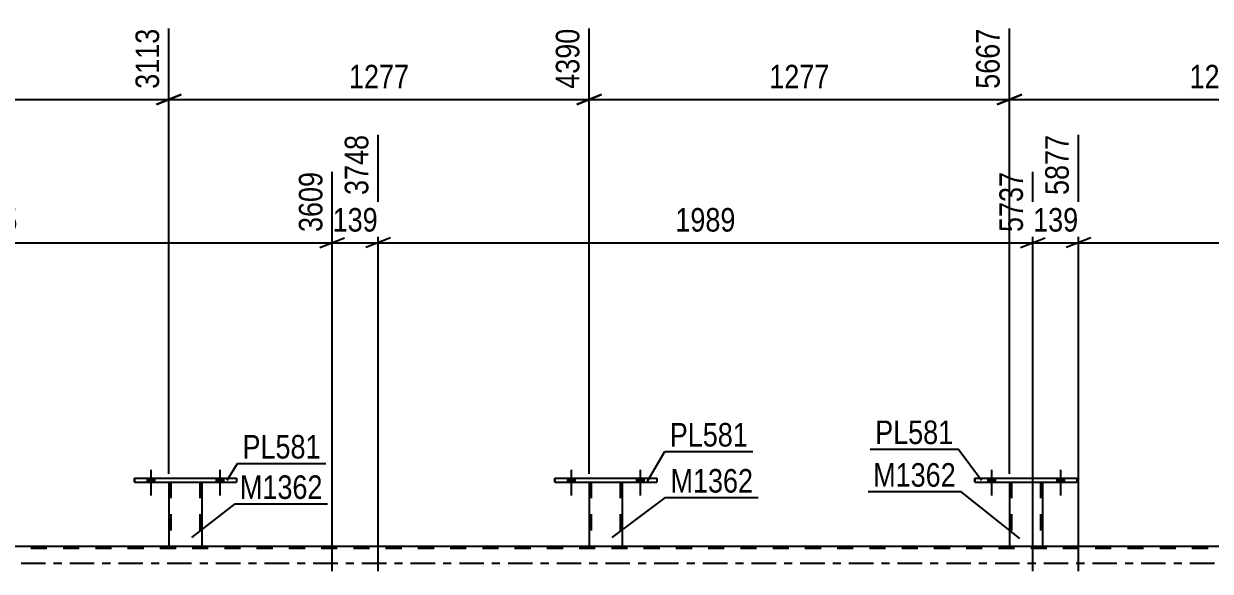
# Model space of a CAD drawing. Header units: millimetres. Extents: x 0 to 841, y 0 to 594.
# Drawn here: x 161 to 305.2, y 432.6 to 499.1 of the extents above; entities that cross this region are included whole.
import ezdxf

# ---------------------------------------------------------------- set-up
doc = ezdxf.new("R2010")
doc.units = ezdxf.units.MM
doc.linetypes.add('DXK_LINE_DOT2', pattern=[3.9198, 1.9599, -1.9599])
doc.linetypes.add('DXK_LINE_DOT3', pattern=[5.9187, 2.979, -0.9799, 0.9799, -0.9799])
doc.styles.add('Arial Narrow', font='ARIALN.TTF', dxfattribs={"height": 0.2})

# ---------------------------------------------------------------- blocks, each defined once
blk = doc.blocks.new('Part-103654073-3396 - 3325')
at = {"color": 2, "linetype": 'Continuous'}
for p, q in [((225.55, 443.42), (225.55, 443.9)), ((225.55, 443.9), (225.55, 443.9)), ((225.55, 443.9), (237.95, 443.9)), ((225.55, 443.42), (225.55, 443.42)), ((225.55, 443.42), (237.95, 443.42)), ((237.95, 443.9), (237.95, 443.42))]:
    blk.add_line(p, q, dxfattribs=at)
at = {"color": 7, "linetype": 'DXK_LINE_DOT2'}
for p, q in [((225.55, 443.9), (225.55, 443.42)), ((225.55, 443.9), (225.55, 443.9)), ((225.55, 443.42), (225.55, 443.42)), ((237.95, 443.9), (237.95, 443.42))]:
    blk.add_line(p, q, dxfattribs=at)
blk = doc.blocks.new('Bolt-103654073-3328 - 3325')
at = {"linetype": 'Continuous'}
for points in [[(176.03, 443.42), (176.91, 443.42), (176.91, 443.9), (176.03, 443.9)], [(184.43, 443.42), (185.31, 443.42), (185.31, 443.9), (184.43, 443.9)]]:
    blk.add_hatch(color=1, dxfattribs=at).paths.add_polyline_path(points)
at = {"color": 1, "linetype": 'Continuous'}
for p, q in [((176.47, 444.9), (176.47, 441.78)), ((184.87, 444.9), (184.87, 441.78)), ((176.03, 443.9), (176.03, 443.42)), ((176.91, 443.9), (176.91, 443.42)), ((184.43, 443.9), (184.43, 443.42)), ((185.31, 443.9), (185.31, 443.42))]:
    blk.add_line(p, q, dxfattribs=at)
blk = doc.blocks.new('Bolt-103654073-3327 - 3325')
at = {"linetype": 'Continuous'}
for points in [[(227.11, 443.42), (227.99, 443.42), (227.99, 443.9), (227.11, 443.9)], [(235.51, 443.42), (236.39, 443.42), (236.39, 443.9), (235.51, 443.9)]]:
    blk.add_hatch(color=1, dxfattribs=at).paths.add_polyline_path(points)
at = {"color": 1, "linetype": 'Continuous'}
for p, q in [((227.55, 444.9), (227.55, 441.78)), ((235.95, 444.9), (235.95, 441.78)), ((227.11, 443.9), (227.11, 443.42)), ((227.99, 443.9), (227.99, 443.42)), ((235.51, 443.9), (235.51, 443.42)), ((236.39, 443.9), (236.39, 443.42))]:
    blk.add_line(p, q, dxfattribs=at)
blk = doc.blocks.new('Bolt-103654073-3329 - 3325')
at = {"linetype": 'Continuous'}
for points in [[(176.03, 443.42), (176.91, 443.42), (176.91, 443.9), (176.03, 443.9)], [(184.43, 443.42), (185.31, 443.42), (185.31, 443.9), (184.43, 443.9)]]:
    blk.add_hatch(color=1, dxfattribs=at).paths.add_polyline_path(points)
at = {"color": 1, "linetype": 'Continuous'}
for p, q in [((176.47, 444.9), (176.47, 441.78)), ((184.87, 444.9), (184.87, 441.78)), ((176.03, 443.9), (176.03, 443.42)), ((176.91, 443.9), (176.91, 443.42)), ((184.43, 443.9), (184.43, 443.42)), ((185.31, 443.9), (185.31, 443.42))]:
    blk.add_line(p, q, dxfattribs=at)
blk = doc.blocks.new('Bolt-103654073-3336 - 3325')
at = {"linetype": 'Continuous'}
for points in [[(278.19, 443.42), (279.07, 443.42), (279.07, 443.9), (278.19, 443.9)], [(286.59, 443.42), (287.47, 443.42), (287.47, 443.9), (286.59, 443.9)]]:
    blk.add_hatch(color=1, dxfattribs=at).paths.add_polyline_path(points)
at = {"color": 1, "linetype": 'Continuous'}
for p, q in [((278.63, 444.9), (278.63, 441.78)), ((287.03, 444.9), (287.03, 441.78)), ((278.19, 443.9), (278.19, 443.42)), ((279.07, 443.9), (279.07, 443.42)), ((286.59, 443.9), (286.59, 443.42)), ((287.47, 443.9), (287.47, 443.42))]:
    blk.add_line(p, q, dxfattribs=at)
blk = doc.blocks.new('Part-103654073-3401 - 3325')
at = {"color": 2, "linetype": 'Continuous'}
for p, q in [((178.67, 443.42), (178.67, 435.58)), ((182.67, 443.42), (182.67, 435.58)), ((182.63, 435.58), (178.67, 435.58)), ((182.67, 435.58), (182.63, 435.58))]:
    blk.add_line(p, q, dxfattribs=at)
at = {"color": 7, "linetype": 'DXK_LINE_DOT2'}
for p, q in [((178.67, 443.42), (182.67, 443.42)), ((178.67, 443.42), (178.67, 443.42)), ((178.67, 443.42), (178.67, 443.42)), ((178.91, 443.42), (178.91, 435.58)), ((182.43, 443.42), (182.43, 435.58)), ((182.67, 443.42), (182.67, 443.42)), ((182.67, 443.42), (182.67, 443.42)), ((182.41, 435.58), (182.43, 435.58))]:
    blk.add_line(p, q, dxfattribs=at)
blk = doc.blocks.new('Bolt-103654073-3337 - 3325')
at = {"linetype": 'Continuous'}
for points in [[(278.19, 443.42), (279.07, 443.42), (279.07, 443.9), (278.19, 443.9)], [(286.59, 443.42), (287.47, 443.42), (287.47, 443.9), (286.59, 443.9)]]:
    blk.add_hatch(color=1, dxfattribs=at).paths.add_polyline_path(points)
at = {"color": 1, "linetype": 'Continuous'}
for p, q in [((278.63, 444.9), (278.63, 441.78)), ((287.03, 444.9), (287.03, 441.78)), ((278.19, 443.9), (278.19, 443.42)), ((279.07, 443.9), (279.07, 443.42)), ((286.59, 443.9), (286.59, 443.42)), ((287.47, 443.9), (287.47, 443.42))]:
    blk.add_line(p, q, dxfattribs=at)
blk = doc.blocks.new('Bolt-103654073-3338 - 3325')
at = {"linetype": 'Continuous'}
for points in [[(227.11, 443.42), (227.99, 443.42), (227.99, 443.9), (227.11, 443.9)], [(235.51, 443.42), (236.39, 443.42), (236.39, 443.9), (235.51, 443.9)]]:
    blk.add_hatch(color=1, dxfattribs=at).paths.add_polyline_path(points)
at = {"color": 1, "linetype": 'Continuous'}
for p, q in [((227.55, 444.9), (227.55, 441.78)), ((235.95, 444.9), (235.95, 441.78)), ((227.11, 443.9), (227.11, 443.42)), ((227.99, 443.9), (227.99, 443.42)), ((235.51, 443.9), (235.51, 443.42)), ((236.39, 443.9), (236.39, 443.42))]:
    blk.add_line(p, q, dxfattribs=at)
blk = doc.blocks.new('Part-103654073-3406 - 3325')
at = {"color": 2, "linetype": 'Continuous'}
for p, q in [((174.47, 443.42), (174.47, 443.9)), ((174.47, 443.9), (174.47, 443.9)), ((174.47, 443.9), (186.87, 443.9)), ((174.47, 443.42), (174.47, 443.42)), ((174.47, 443.42), (186.87, 443.42)), ((186.87, 443.9), (186.87, 443.42))]:
    blk.add_line(p, q, dxfattribs=at)
at = {"color": 7, "linetype": 'DXK_LINE_DOT2'}
for p, q in [((174.47, 443.9), (174.47, 443.42)), ((174.47, 443.9), (174.47, 443.9)), ((174.47, 443.42), (174.47, 443.42)), ((186.87, 443.9), (186.87, 443.42))]:
    blk.add_line(p, q, dxfattribs=at)
blk = doc.blocks.new('Part-103654073-3441 - 3325')
at = {"color": 2, "linetype": 'Continuous'}
for p, q in [((280.83, 443.42), (280.83, 435.58)), ((284.83, 443.42), (284.83, 435.58)), ((284.79, 435.58), (280.83, 435.58)), ((284.83, 435.58), (284.79, 435.58))]:
    blk.add_line(p, q, dxfattribs=at)
at = {"color": 7, "linetype": 'DXK_LINE_DOT2'}
for p, q in [((280.83, 443.42), (284.83, 443.42)), ((280.83, 443.42), (280.83, 443.42)), ((280.83, 443.42), (280.83, 443.42)), ((281.07, 443.42), (281.07, 435.58)), ((284.59, 443.42), (284.59, 435.58)), ((284.83, 443.42), (284.83, 443.42)), ((284.83, 443.42), (284.83, 443.42)), ((284.57, 435.58), (284.59, 435.58))]:
    blk.add_line(p, q, dxfattribs=at)
blk = doc.blocks.new('Part-103654073-3386 - 3325')
at = {"color": 2, "linetype": 'Continuous'}
for p, q in [((276.63, 443.42), (276.63, 443.9)), ((276.63, 443.9), (276.63, 443.9)), ((276.63, 443.9), (289.03, 443.9)), ((276.63, 443.42), (276.63, 443.42)), ((276.63, 443.42), (289.03, 443.42)), ((289.03, 443.9), (289.03, 443.42))]:
    blk.add_line(p, q, dxfattribs=at)
at = {"color": 7, "linetype": 'DXK_LINE_DOT2'}
for p, q in [((276.63, 443.9), (276.63, 443.42)), ((276.63, 443.9), (276.63, 443.9)), ((276.63, 443.42), (276.63, 443.42)), ((289.03, 443.9), (289.03, 443.42))]:
    blk.add_line(p, q, dxfattribs=at)
blk = doc.blocks.new('Part-103654073-3391 - 3325')
at = {"color": 2, "linetype": 'Continuous'}
for p, q in [((229.75, 443.42), (229.75, 435.58)), ((233.75, 443.42), (233.75, 435.58)), ((233.71, 435.58), (229.75, 435.58)), ((233.75, 435.58), (233.71, 435.58))]:
    blk.add_line(p, q, dxfattribs=at)
at = {"color": 7, "linetype": 'DXK_LINE_DOT2'}
for p, q in [((229.75, 443.42), (233.75, 443.42)), ((229.75, 443.42), (229.75, 443.42)), ((229.75, 443.42), (229.75, 443.42)), ((229.99, 443.42), (229.99, 435.58)), ((233.51, 443.42), (233.51, 435.58)), ((233.75, 443.42), (233.75, 443.42)), ((233.75, 443.42), (233.75, 443.42)), ((233.49, 435.58), (233.51, 435.58))]:
    blk.add_line(p, q, dxfattribs=at)
blk = doc.blocks.new('Part-103654073-3585 - 3325')
at = {"color": 2, "linetype": 'Continuous'}
for p, q in [((178.67, 435.58), (131.58, 435.58)), ((229.75, 435.58), (182.66, 435.58)), ((280.83, 435.58), (233.75, 435.58)), ((331.91, 435.58), (284.83, 435.58))]:
    blk.add_line(p, q, dxfattribs=at)
at = {"color": 7, "linetype": 'DXK_LINE_DOT2'}
for p, q in [((744.55, 435.58), (178.67, 435.58)), ((182.66, 435.58), (178.67, 435.58)), ((233.75, 435.58), (229.75, 435.58)), ((284.83, 435.58), (280.83, 435.58)), ((747.9, 435.34), (54.16, 435.34))]:
    blk.add_line(p, q, dxfattribs=at)
at = {"color": 7, "linetype": 'DXK_LINE_DOT3'}
blk.add_line((54.16, 433.58), (747.9, 433.58), dxfattribs=at)
blk = doc.blocks.new('StraightDimension-103654073-4217 - 3325')
at = {"color": 7, "linetype": 'Continuous'}
for p, q in [((289.23, 432.58), (289.23, 485.63)), ((368.79, 432.58), (368.79, 481.13)), ((290.73, 473.12), (287.73, 471.92)), ((367.29, 471.92), (370.29, 473.12)), ((289.23, 472.52), (368.79, 472.52))]:
    blk.add_line(p, q, dxfattribs=at)
at = {"color": 0}
blk.add_wipeout([(333.27, 473.27), (333.27, 477.47), (324.75, 477.47), (324.75, 473.27)], dxfattribs=at)
at = {"color": 3, "style": 'Arial Narrow'}
blk.add_text('1989', height=2.863, dxfattribs=at).set_placement((325.35, 473.87))
at = {"color": 0, "linetype": 'Continuous'}
blk.add_wipeout([(368.19, 481.73), (363.99, 481.73), (363.99, 473.22), (368.19, 473.22)], dxfattribs=at)
at = {"color": 3, "linetype": 'Continuous', "style": 'Arial Narrow'}
blk.add_text('7866', height=2.863, rotation=90.0002, dxfattribs=at).set_placement((367.59, 473.82))
blk = doc.blocks.new('StraightDimension-103654073-4633 - 3325')
at = {"color": 7, "linetype": 'Continuous'}
for p, q in [((178.67, 444.42), (178.67, 498.54)), ((229.75, 444.42), (229.75, 498.54)), ((180.17, 490.53), (177.17, 489.33)), ((228.25, 489.33), (231.25, 490.53)), ((178.67, 489.93), (229.75, 489.93))]:
    blk.add_line(p, q, dxfattribs=at)
at = {"color": 0}
blk.add_wipeout([(208.46, 490.68), (208.46, 494.88), (199.95, 494.88), (199.95, 490.68)], dxfattribs=at)
at = {"color": 3, "style": 'Arial Narrow'}
blk.add_text('1277', height=2.863, dxfattribs=at).set_placement((200.55, 491.28))
at = {"color": 0, "linetype": 'Continuous'}
blk.add_wipeout([(229.15, 499.14), (224.95, 499.14), (224.95, 490.63), (229.15, 490.63)], dxfattribs=at)
at = {"color": 3, "linetype": 'Continuous', "style": 'Arial Narrow'}
blk.add_text('4390', height=2.863, rotation=90.0002, dxfattribs=at).set_placement((228.55, 491.23))
blk = doc.blocks.new('StraightDimension-103654073-4643 - 3325')
at = {"color": 7, "linetype": 'Continuous'}
for p, q in [((127.59, 444.42), (127.59, 498.54)), ((178.67, 444.42), (178.67, 498.54)), ((129.09, 490.53), (126.09, 489.33)), ((177.17, 489.33), (180.17, 490.53)), ((127.59, 489.93), (178.67, 489.93))]:
    blk.add_line(p, q, dxfattribs=at)
at = {"color": 0}
blk.add_wipeout([(157.38, 490.68), (157.38, 494.88), (148.87, 494.88), (148.87, 490.68)], dxfattribs=at)
at = {"color": 3, "style": 'Arial Narrow'}
blk.add_text('1277', height=2.863, dxfattribs=at).set_placement((149.47, 491.28))
at = {"color": 0, "linetype": 'Continuous'}
blk.add_wipeout([(178.07, 499.14), (173.87, 499.14), (173.87, 490.63), (178.07, 490.63)], dxfattribs=at)
at = {"color": 3, "linetype": 'Continuous', "style": 'Arial Narrow'}
blk.add_text('3113', height=2.863, rotation=90.0002, dxfattribs=at).set_placement((177.47, 491.23))
blk = doc.blocks.new('StraightDimension-103654073-4623 - 3325')
at = {"color": 7, "linetype": 'Continuous'}
for p, q in [((229.75, 444.42), (229.75, 498.54)), ((280.83, 444.42), (280.83, 498.54)), ((231.25, 490.53), (228.25, 489.33)), ((279.33, 489.33), (282.33, 490.53)), ((229.75, 489.93), (280.83, 489.93))]:
    blk.add_line(p, q, dxfattribs=at)
at = {"color": 0}
blk.add_wipeout([(259.54, 490.68), (259.54, 494.88), (251.03, 494.88), (251.03, 490.68)], dxfattribs=at)
at = {"color": 3, "style": 'Arial Narrow'}
blk.add_text('1277', height=2.863, dxfattribs=at).set_placement((251.63, 491.28))
at = {"color": 0, "linetype": 'Continuous'}
blk.add_wipeout([(280.23, 499.14), (276.03, 499.14), (276.03, 490.63), (280.23, 490.63)], dxfattribs=at)
at = {"color": 3, "linetype": 'Continuous', "style": 'Arial Narrow'}
blk.add_text('5667', height=2.863, rotation=90.0002, dxfattribs=at).set_placement((279.63, 491.23))
blk = doc.blocks.new('StraightDimension-103654073-4179 - 3325')
at = {"color": 7, "linetype": 'Continuous'}
for p, q in [((204.1, 432.58), (204.1, 485.63)), ((283.66, 432.58), (283.66, 481.13)), ((205.6, 473.12), (202.6, 471.92)), ((282.16, 471.92), (285.16, 473.12)), ((204.1, 472.52), (283.66, 472.52))]:
    blk.add_line(p, q, dxfattribs=at)
at = {"color": 0}
blk.add_wipeout([(248.13, 473.27), (248.13, 477.47), (239.62, 477.47), (239.62, 473.27)], dxfattribs=at)
at = {"color": 3, "style": 'Arial Narrow'}
blk.add_text('1989', height=2.863, dxfattribs=at).set_placement((240.22, 473.87))
at = {"color": 0, "linetype": 'Continuous'}
blk.add_wipeout([(283.06, 481.73), (278.86, 481.73), (278.86, 473.22), (283.06, 473.22)], dxfattribs=at)
at = {"color": 3, "linetype": 'Continuous', "style": 'Arial Narrow'}
blk.add_text('5737', height=2.863, rotation=90.0002, dxfattribs=at).set_placement((282.46, 473.82))
blk = doc.blocks.new('StraightDimension-103654073-4160 - 3325')
at = {"color": 7, "linetype": 'Continuous'}
for p, q in [((204.1, 432.58), (204.1, 485.63)), ((198.52, 432.58), (198.52, 481.13)), ((197.02, 471.92), (200.02, 473.12)), ((205.6, 473.12), (202.6, 471.92)), ((198.52, 472.52), (204.1, 472.52))]:
    blk.add_line(p, q, dxfattribs=at)
at = {"color": 0}
blk.add_wipeout([(204.65, 473.27), (204.65, 477.47), (197.97, 477.47), (197.97, 473.27)], dxfattribs=at)
at = {"color": 3, "style": 'Arial Narrow'}
blk.add_text('139', height=2.863, dxfattribs=at).set_placement((198.57, 473.87))
at = {"color": 0, "linetype": 'Continuous'}
blk.add_wipeout([(203.5, 486.23), (199.3, 486.23), (199.3, 477.72), (203.5, 477.72)], dxfattribs=at)
at = {"color": 3, "linetype": 'Continuous', "style": 'Arial Narrow'}
blk.add_text('3748', height=2.863, rotation=90.0002, dxfattribs=at).set_placement((202.9, 478.32))
blk = doc.blocks.new('StraightDimension-103654073-4198 - 3325')
at = {"color": 7, "linetype": 'Continuous'}
for p, q in [((289.23, 432.58), (289.23, 485.63)), ((283.66, 432.58), (283.66, 481.13)), ((282.16, 471.92), (285.16, 473.12)), ((290.73, 473.12), (287.73, 471.92)), ((283.66, 472.52), (289.23, 472.52))]:
    blk.add_line(p, q, dxfattribs=at)
at = {"color": 0}
blk.add_wipeout([(289.79, 473.27), (289.79, 477.47), (283.1, 477.47), (283.1, 473.27)], dxfattribs=at)
at = {"color": 3, "style": 'Arial Narrow'}
blk.add_text('139', height=2.863, dxfattribs=at).set_placement((283.7, 473.87))
at = {"color": 0, "linetype": 'Continuous'}
blk.add_wipeout([(288.63, 486.23), (284.43, 486.23), (284.43, 477.72), (288.63, 477.72)], dxfattribs=at)
at = {"color": 3, "linetype": 'Continuous', "style": 'Arial Narrow'}
blk.add_text('5877', height=2.863, rotation=90.0002, dxfattribs=at).set_placement((288.03, 478.32))
blk = doc.blocks.new('StraightDimension-103654073-4419 - 3325')
at = {"color": 7, "linetype": 'Continuous'}
for p, q in [((114.71, 432.58), (114.71, 481.13)), ((198.52, 432.58), (198.52, 481.13)), ((116.21, 473.12), (113.21, 471.92)), ((197.02, 471.92), (200.02, 473.12)), ((114.71, 472.52), (198.52, 472.52))]:
    blk.add_line(p, q, dxfattribs=at)
at = {"color": 0}
blk.add_wipeout([(160.87, 473.27), (160.87, 477.47), (152.36, 477.47), (152.36, 473.27)], dxfattribs=at)
at = {"color": 3, "style": 'Arial Narrow'}
blk.add_text('2095', height=2.863, dxfattribs=at).set_placement((152.96, 473.87))
at = {"color": 0, "linetype": 'Continuous'}
blk.add_wipeout([(197.92, 481.73), (193.72, 481.73), (193.72, 473.22), (197.92, 473.22)], dxfattribs=at)
at = {"color": 3, "linetype": 'Continuous', "style": 'Arial Narrow'}
blk.add_text('3609', height=2.863, rotation=90.0002, dxfattribs=at).set_placement((197.32, 473.82))
blk = doc.blocks.new('StraightDimension-103654073-4613 - 3325')
at = {"color": 7, "linetype": 'Continuous'}
for p, q in [((280.83, 444.42), (280.83, 498.54)), ((331.91, 444.42), (331.91, 498.54)), ((282.33, 490.53), (279.33, 489.33)), ((330.41, 489.33), (333.41, 490.53)), ((280.83, 489.93), (331.91, 489.93))]:
    blk.add_line(p, q, dxfattribs=at)
at = {"color": 0}
blk.add_wipeout([(310.62, 490.68), (310.62, 494.88), (302.11, 494.88), (302.11, 490.68)], dxfattribs=at)
at = {"color": 3, "style": 'Arial Narrow'}
blk.add_text('1277', height=2.863, dxfattribs=at).set_placement((302.71, 491.28))
at = {"color": 0, "linetype": 'Continuous'}
blk.add_wipeout([(331.31, 499.14), (327.11, 499.14), (327.11, 490.63), (331.31, 490.63)], dxfattribs=at)
at = {"color": 3, "linetype": 'Continuous', "style": 'Arial Narrow'}
blk.add_text('6944', height=2.863, rotation=90.0002, dxfattribs=at).set_placement((330.71, 491.23))
blk = doc.blocks.new('Mark-103654073-3392 - 3325')
at = {"color": 0}
blk.add_wipeout([(249.05, 447.74), (249.05, 450.74), (239.54, 450.74), (239.54, 447.74)], dxfattribs=at)
blk.add_wipeout([(249.05, 447.74), (249.05, 450.74), (239.54, 450.74), (239.54, 447.74)], dxfattribs=at)
at = {"color": 30, "linetype": 'Continuous'}
for p, q in [((236.84, 443.55), (238.94, 447.14)), ((238.94, 447.14), (249.65, 447.14))]:
    blk.add_line(p, q, dxfattribs=at)
at = {"color": 3, "style": 'Arial Narrow'}
blk.add_text('PL581', height=2.863, dxfattribs=at).set_placement((239.54, 447.74))
blk = doc.blocks.new('Mark-103654073-3397 - 3325')
at = {"color": 0}
blk.add_wipeout([(197.35, 441.37), (197.35, 444.37), (187.3, 444.37), (187.3, 441.37)], dxfattribs=at)
blk.add_wipeout([(197.35, 441.37), (197.35, 444.37), (187.3, 444.37), (187.3, 441.37)], dxfattribs=at)
at = {"color": 30, "linetype": 'Continuous'}
for p, q in [((181.44, 436.68), (186.7, 440.77)), ((186.7, 440.77), (197.95, 440.77))]:
    blk.add_line(p, q, dxfattribs=at)
at = {"color": 3, "style": 'Arial Narrow'}
blk.add_text('M1362', height=2.863, dxfattribs=at).set_placement((187.3, 441.37))
blk = doc.blocks.new('Mark-103654073-3402 - 3325')
at = {"color": 0}
blk.add_wipeout([(197.12, 446.28), (197.12, 449.28), (187.61, 449.28), (187.61, 446.28)], dxfattribs=at)
blk.add_wipeout([(197.12, 446.28), (197.12, 449.28), (187.61, 449.28), (187.61, 446.28)], dxfattribs=at)
at = {"color": 30, "linetype": 'Continuous'}
for p, q in [((185.74, 443.67), (187.01, 445.68)), ((187.01, 445.68), (197.72, 445.68))]:
    blk.add_line(p, q, dxfattribs=at)
at = {"color": 3, "style": 'Arial Narrow'}
blk.add_text('PL581', height=2.863, dxfattribs=at).set_placement((187.61, 446.28))
blk = doc.blocks.new('Mark-103654073-3437 - 3325')
at = {"color": 0}
blk.add_wipeout([(274.31, 442.86), (274.31, 445.86), (264.26, 445.86), (264.26, 442.86)], dxfattribs=at)
blk.add_wipeout([(274.31, 442.86), (274.31, 445.86), (264.26, 445.86), (264.26, 442.86)], dxfattribs=at)
at = {"color": 30, "linetype": 'Continuous'}
for p in [(263.66, 442.26), (282.09, 436.57)]:
    blk.add_line(p, (274.91, 442.26), dxfattribs=at)
at = {"color": 3, "style": 'Arial Narrow'}
blk.add_text('M1362', height=2.863, dxfattribs=at).set_placement((264.26, 442.86))
blk = doc.blocks.new('Mark-103654073-3382 - 3325')
at = {"color": 0}
blk.add_wipeout([(274, 448.04), (274, 451.04), (264.5, 451.04), (264.5, 448.04)], dxfattribs=at)
blk.add_wipeout([(274, 448.04), (274, 451.04), (264.5, 451.04), (264.5, 448.04)], dxfattribs=at)
at = {"color": 30, "linetype": 'Continuous'}
for p in [(263.9, 447.44), (277.42, 443.61)]:
    blk.add_line(p, (274.6, 447.44), dxfattribs=at)
at = {"color": 3, "style": 'Arial Narrow'}
blk.add_text('PL581', height=2.863, dxfattribs=at).set_placement((264.5, 448.04))
blk = doc.blocks.new('Mark-103654073-3387 - 3325')
at = {"color": 0}
blk.add_wipeout([(249.69, 442.14), (249.69, 445.14), (239.63, 445.14), (239.63, 442.14)], dxfattribs=at)
blk.add_wipeout([(249.69, 442.14), (249.69, 445.14), (239.63, 445.14), (239.63, 442.14)], dxfattribs=at)
at = {"color": 30, "linetype": 'Continuous'}
for p, q in [((232.52, 436.68), (239.03, 441.54)), ((239.03, 441.54), (250.29, 441.54))]:
    blk.add_line(p, q, dxfattribs=at)
at = {"color": 3, "style": 'Arial Narrow'}
blk.add_text('M1362', height=2.863, dxfattribs=at).set_placement((239.63, 442.14))

msp = doc.modelspace()

# ---------------------------------------------------------------- block references
for name in ['Bolt-103654073-3328 - 3325', 'Bolt-103654073-3329 - 3325', 'Bolt-103654073-3327 - 3325', 'Bolt-103654073-3338 - 3325', 'Bolt-103654073-3336 - 3325', 'Bolt-103654073-3337 - 3325', 'Part-103654073-3406 - 3325', 'Part-103654073-3401 - 3325', 'Part-103654073-3396 - 3325', 'Part-103654073-3391 - 3325', 'Part-103654073-3386 - 3325', 'Part-103654073-3441 - 3325', 'Part-103654073-3585 - 3325']:
    msp.add_blockref(name, (0, 0))

# ---------------------------------------------------------------- next in the draw order: block references
for name in ['StraightDimension-103654073-4633 - 3325', 'StraightDimension-103654073-4217 - 3325']:
    msp.add_blockref(name, (0, 0))

# ---------------------------------------------------------------- next in the draw order: block references
for name in ['StraightDimension-103654073-4643 - 3325', 'StraightDimension-103654073-4623 - 3325']:
    msp.add_blockref(name, (0, 0))

# ---------------------------------------------------------------- next in the draw order: block references
msp.add_blockref('StraightDimension-103654073-4179 - 3325', (0, 0))

# ---------------------------------------------------------------- next in the draw order: block references
for name in ['StraightDimension-103654073-4160 - 3325', 'StraightDimension-103654073-4198 - 3325', 'Mark-103654073-3392 - 3325']:
    msp.add_blockref(name, (0, 0))

# ---------------------------------------------------------------- next in the draw order: block references
for name in ['StraightDimension-103654073-4613 - 3325', 'StraightDimension-103654073-4419 - 3325', 'Mark-103654073-3387 - 3325']:
    msp.add_blockref(name, (0, 0))

# ---------------------------------------------------------------- next in the draw order: block references
for name in ['Mark-103654073-3437 - 3325', 'Mark-103654073-3397 - 3325']:
    msp.add_blockref(name, (0, 0))

# ---------------------------------------------------------------- next in the draw order: block references
for name in ['Mark-103654073-3382 - 3325', 'Mark-103654073-3402 - 3325']:
    msp.add_blockref(name, (0, 0))

doc.saveas('drawing.dxf')
